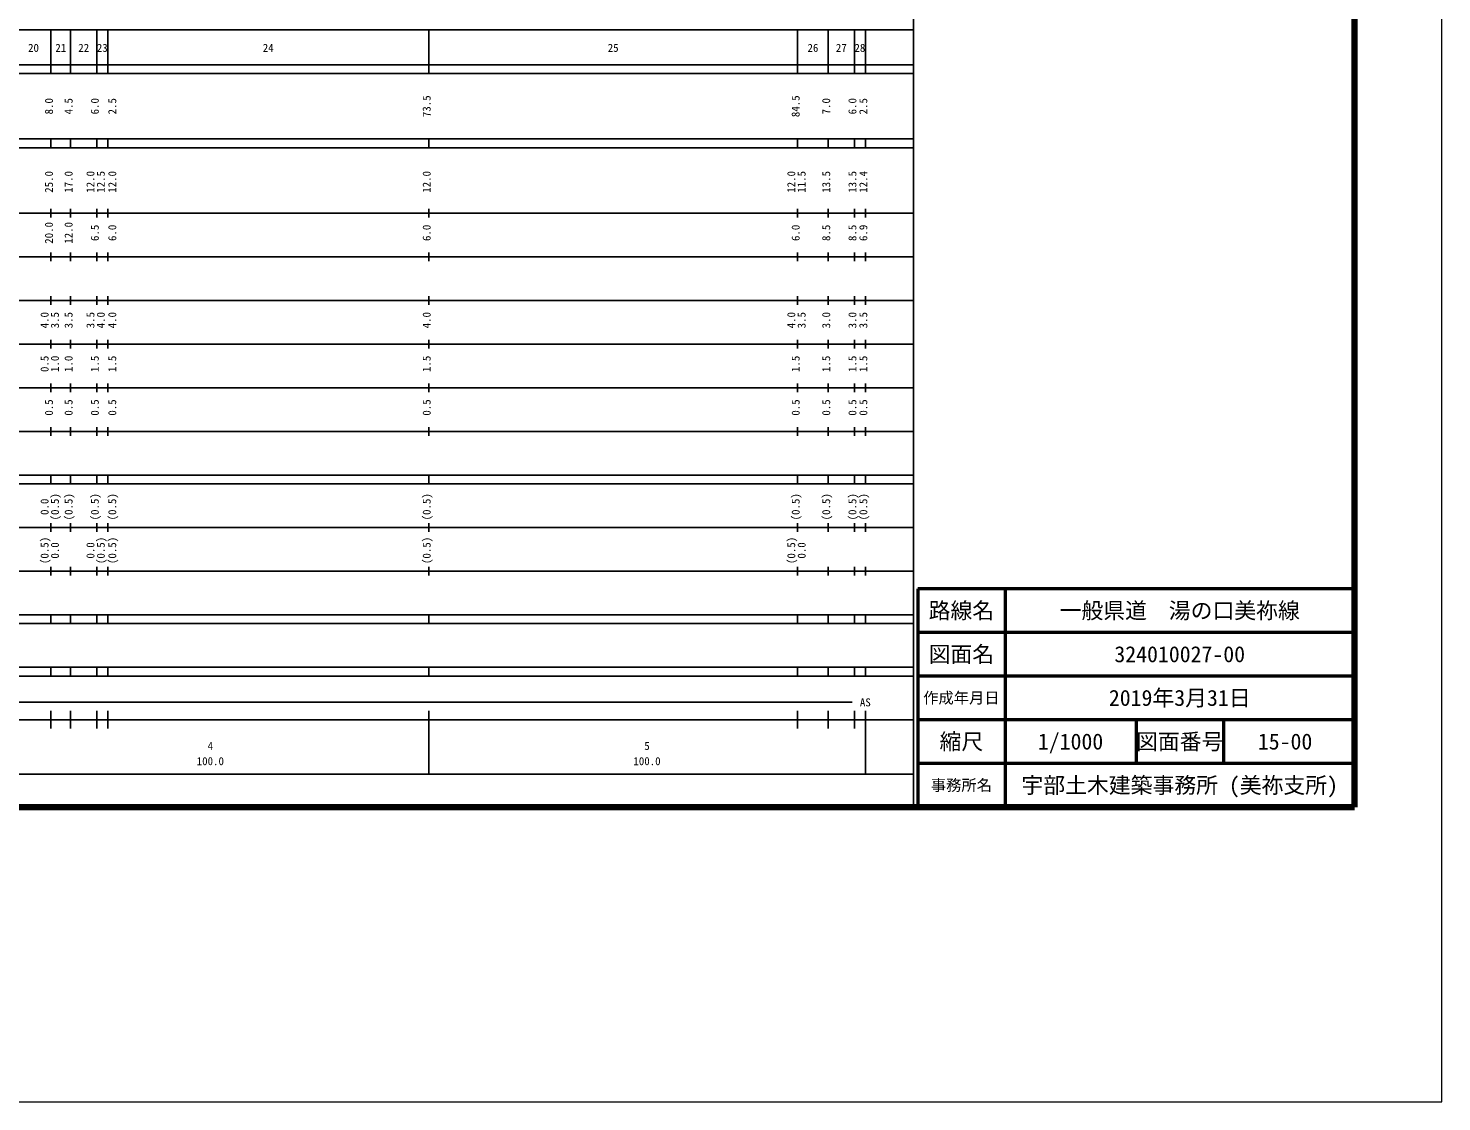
# Model space of a CAD drawing. Units: millimetres on the paper, enlarged 1000 times. Extents: x 0 to 700000, y -47500 to 447500.
# Drawn here: x 376304 to 700000, y -47500 to 198357 of the extents above; entities that cross this region are included whole.
import ezdxf
from ezdxf.enums import TextEntityAlignment as Align

# ---------------------------------------------------------------- set-up
doc = ezdxf.new("R2010")
doc.units = ezdxf.units.MM
doc.header["$LTSCALE"] = 1000
for name, color, linetype, lineweight in [('M-TTL-BAND', 7, 'Continuous', 25), ('M-TTL-LINE', 7, 'Continuous', 50), ('S-TTL', 7, 'Continuous', 25), ('作業レイヤ1', 7, 'Continuous', 13)]:
    doc.layers.add(name, color=color, linetype=linetype, lineweight=lineweight)
doc.layers.add('M-TTL-TXT', color=7, linetype='Continuous')
doc.styles.add('ＭＳ ゴシック', font='')
doc.styles.get('ＭＳ ゴシック').set_extended_font_data('MS Gothic')

msp = doc.modelspace()

# ---------------------------------------------------------------- linework, layer by layer
at = {"layer": 'M-TTL-BAND'}
for p, q in [((579000, 20000), (579000, 370000)), ((68000, 198000), (579000, 198000)), ((381500, 188000), (381500, 198000)), ((386000, 188000), (386000, 198000)), ((392000, 188000), (392000, 198000)), ((394500, 188000), (394500, 198000)), ((468000, 188000), (468000, 198000)), ((552500, 188000), (552500, 198000)), ((559500, 188000), (559500, 198000)), ((565500, 188000), (565500, 198000)), ((568000, 188000), (568000, 198000)), ((40000, 190000), (579000, 190000)), ((40000, 188000), (579000, 188000)), ((40000, 173000), (579000, 173000)), ((381500, 171000), (381500, 173000)), ((386000, 171000), (386000, 173000)), ((392000, 171000), (392000, 173000)), ((394500, 171000), (394500, 173000)), ((468000, 171000), (468000, 173000)), ((552500, 171000), (552500, 173000)), ((559500, 171000), (559500, 173000)), ((565500, 171000), (565500, 173000)), ((568000, 171000), (568000, 173000)), ((40000, 171000), (579000, 171000)), ((40000, 156000), (579000, 156000)), ((381500, 155000), (381500, 157000)), ((386000, 155000), (386000, 157000)), ((392000, 155000), (392000, 157000)), ((394500, 155000), (394500, 157000)), ((468000, 155000), (468000, 157000)), ((552500, 155000), (552500, 157000)), ((559500, 155000), (559500, 157000)), ((565500, 155000), (565500, 157000)), ((568000, 155000), (568000, 157000)), ((46000, 146000), (579000, 146000)), ((381500, 145000), (381500, 147000)), ((386000, 145000), (386000, 147000)), ((392000, 145000), (392000, 147000)), ((394500, 145000), (394500, 147000)), ((468000, 145000), (468000, 147000)), ((552500, 145000), (552500, 147000)), ((559500, 145000), (559500, 147000)), ((565500, 145000), (565500, 147000)), ((568000, 145000), (568000, 147000)), ((52000, 136000), (579000, 136000)), ((381500, 135000), (381500, 137000)), ((386000, 135000), (386000, 137000)), ((392000, 135000), (392000, 137000)), ((394500, 135000), (394500, 137000)), ((468000, 135000), (468000, 137000)), ((552500, 135000), (552500, 137000)), ((559500, 135000), (559500, 137000)), ((565500, 135000), (565500, 137000)), ((568000, 135000), (568000, 137000)), ((381500, 125000), (381500, 127000)), ((386000, 125000), (386000, 127000)), ((392000, 125000), (392000, 127000)), ((394500, 125000), (394500, 127000)), ((468000, 125000), (468000, 127000)), ((552500, 125000), (552500, 127000)), ((559500, 125000), (559500, 127000)), ((565500, 125000), (565500, 127000)), ((568000, 125000), (568000, 127000)), ((46000, 126000), (579000, 126000)), ((381500, 115000), (381500, 117000)), ((386000, 115000), (386000, 117000)), ((392000, 115000), (392000, 117000)), ((394500, 115000), (394500, 117000)), ((468000, 115000), (468000, 117000)), ((552500, 115000), (552500, 117000)), ((559500, 115000), (559500, 117000)), ((565500, 115000), (565500, 117000)), ((568000, 115000), (568000, 117000)), ((52000, 116000), (579000, 116000)), ((381500, 105000), (381500, 107000)), ((386000, 105000), (386000, 107000)), ((392000, 105000), (392000, 107000)), ((394500, 105000), (394500, 107000)), ((468000, 105000), (468000, 107000)), ((552500, 105000), (552500, 107000)), ((559500, 105000), (559500, 107000)), ((565500, 105000), (565500, 107000)), ((568000, 105000), (568000, 107000)), ((46000, 106000), (579000, 106000)), ((40000, 96000), (579000, 96000)), ((40000, 94000), (579000, 94000)), ((381500, 94000), (381500, 96000)), ((386000, 94000), (386000, 96000)), ((392000, 94000), (392000, 96000)), ((394500, 94000), (394500, 96000)), ((468000, 94000), (468000, 96000)), ((552500, 94000), (552500, 96000)), ((559500, 94000), (559500, 96000)), ((565500, 94000), (565500, 96000)), ((568000, 94000), (568000, 96000)), ((381500, 83000), (381500, 85000)), ((386000, 83000), (386000, 85000)), ((392000, 83000), (392000, 85000)), ((394500, 83000), (394500, 85000)), ((468000, 83000), (468000, 85000)), ((552500, 83000), (552500, 85000)), ((559500, 83000), (559500, 85000)), ((565500, 83000), (565500, 85000)), ((568000, 83000), (568000, 85000)), ((49000, 84000), (579000, 84000)), ((381500, 73000), (381500, 75000)), ((386000, 73000), (386000, 75000)), ((392000, 73000), (392000, 75000)), ((394500, 73000), (394500, 75000)), ((468000, 73000), (468000, 75000)), ((552500, 73000), (552500, 75000)), ((559500, 73000), (559500, 75000)), ((565500, 73000), (565500, 75000)), ((568000, 73000), (568000, 75000)), ((40000, 74000), (579000, 74000)), ((40000, 64000), (579000, 64000)), ((40000, 62000), (579000, 62000)), ((381500, 62000), (381500, 64000)), ((386000, 62000), (386000, 64000)), ((392000, 62000), (392000, 64000)), ((394500, 62000), (394500, 64000)), ((468000, 62000), (468000, 64000)), ((552500, 62000), (552500, 64000)), ((559500, 62000), (559500, 64000)), ((565500, 62000), (565500, 64000)), ((568000, 62000), (568000, 64000)), ((40000, 52000), (579000, 52000)), ((381500, 50000), (381500, 52000)), ((386000, 50000), (386000, 52000)), ((392000, 50000), (392000, 52000)), ((394500, 50000), (394500, 52000)), ((468000, 50000), (468000, 52000)), ((552500, 50000), (552500, 52000)), ((559500, 50000), (559500, 52000)), ((565500, 50000), (565500, 52000)), ((568000, 50000), (568000, 52000)), ((40000, 50000), (579000, 50000)), ((71000, 44000), (565000, 44000)), ((40000, 40000), (579000, 40000)), ((381500, 38000), (381500, 42000)), ((386000, 38000), (386000, 42000)), ((392000, 38000), (392000, 42000)), ((394500, 38000), (394500, 42000)), ((468000, 27500), (468000, 42000)), ((552500, 38000), (552500, 42000)), ((559500, 38000), (559500, 42000)), ((565500, 38000), (565500, 42000)), ((568000, 27500), (568000, 42000)), ((68000, 27500), (579000, 27500))]:
    msp.add_line(p, q, dxfattribs=at)
at = {"layer": 'M-TTL-LINE'}
for p, q in [((600000, 70000), (600000, 20000)), ((680000, 60000), (580000, 60000)), ((680000, 50000), (580000, 50000)), ((680000, 40000), (580000, 40000)), ((630000, 40000), (630000, 30000)), ((650000, 40000), (650000, 30000)), ((680000, 30000), (580000, 30000))]:
    msp.add_line(p, q, dxfattribs=at)
at = {"layer": 'S-TTL', "color": 2, "lineweight": 140}
for p, q in [((680000, 20000), (680000, 380000)), ((40000, 20000), (680000, 20000))]:
    msp.add_line(p, q, dxfattribs=at)
at = {"layer": 'S-TTL', "color": 2, "lineweight": 50}
for p, q in [((680000, 70000), (580000, 70000)), ((580000, 70000), (580000, 20000))]:
    msp.add_line(p, q, dxfattribs=at)
at = {"layer": '作業レイヤ1'}
msp.add_lwpolyline([(0, -47500), (700000, -47500), (700000, 447500), (0, 447500)], close=True, dxfattribs=at)

# ---------------------------------------------------------------- texts
at = {"layer": 'M-TTL-BAND', "style": 'ＭＳ ゴシック'}
for s, p in [('20', (377500, 192405)), ('21', (383750, 192405)), ('22', (389000, 192405)), ('23', (393250, 192405)), ('24', (431250, 192405)), ('25', (510250, 192405)), ('26', (556000, 192405)), ('27', (562500, 192405)), ('28', (566750, 192405)), ('AS', (568000, 42500)), ('4', (418000, 32523)), ('5', (518000, 32523)), ('100.0', (418000, 29033)), ('100.0', (518000, 29033))]:
    msp.add_text(s, height=1833, dxfattribs=at).set_placement(p, align=Align.BOTTOM_CENTER)
for s, p in [('8.0', (382500, 180500)), ('4.5', (387000, 180500)), ('6.0', (393000, 180500)), ('2.5', (397000, 180500)), ('73.5', (469000, 180500)), ('84.5', (553500, 180500)), ('7.0', (560500, 180500)), ('6.0', (566500, 180500)), ('2.5', (569000, 180500)), ('25.0', (382500, 163174)), ('17.0', (387000, 163174)), ('12.0', (392000, 163174)), ('12.5', (394370, 163174)), ('12.0', (397000, 163174)), ('12.0', (469000, 163174)), ('12.0', (552500, 163174)), ('11.5', (554870, 163174)), ('13.5', (560500, 163174)), ('13.5', (566500, 163174)), ('12.4', (569000, 163174)), ('20.0', (382500, 151500)), ('12.0', (387000, 151500)), ('6.5', (393000, 151500)), ('6.0', (397000, 151500)), ('6.0', (469000, 151500)), ('6.0', (553500, 151500)), ('8.5', (560500, 151500)), ('8.5', (566500, 151500)), ('6.9', (569000, 151500)), ('4.0', (381500, 131500)), ('3.5', (383870, 131500)), ('3.5', (387000, 131500)), ('3.5', (392000, 131500)), ('4.0', (394370, 131500)), ('4.0', (397000, 131500)), ('4.0', (469000, 131500)), ('4.0', (552500, 131500)), ('3.5', (554870, 131500)), ('3.0', (560500, 131500)), ('3.0', (566500, 131500)), ('3.5', (569000, 131500)), ('0.5', (381500, 121500)), ('1.0', (383870, 121500)), ('1.0', (387000, 121500)), ('1.5', (393000, 121500)), ('1.5', (397000, 121500)), ('1.5', (469000, 121500)), ('1.5', (553500, 121500)), ('1.5', (560500, 121500)), ('1.5', (566500, 121500)), ('1.5', (569000, 121500)), ('0.5', (382500, 111500)), ('0.5', (387000, 111500)), ('0.5', (393000, 111500)), ('0.5', (397000, 111500)), ('0.5', (469000, 111500)), ('0.5', (553500, 111500)), ('0.5', (560500, 111500)), ('0.5', (566500, 111500)), ('0.5', (569000, 111500)), ('(0.5)', (383870, 88764)), ('(0.5)', (387000, 88764)), ('(0.5)', (393000, 88764)), ('(0.5)', (397000, 88764)), ('(0.5)', (469000, 88764)), ('(0.5)', (553500, 88764)), ('(0.5)', (560500, 88764)), ('(0.5)', (566500, 88764)), ('(0.5)', (569000, 88764)), ('0.0', (381500, 88764)), ('(0.5)', (381500, 78764)), ('(0.5)', (394370, 78764)), ('(0.5)', (397000, 78764)), ('(0.5)', (469000, 78764)), ('(0.5)', (552500, 78764)), ('0.0', (383870, 78764)), ('0.0', (392000, 78764)), ('0.0', (554870, 78764))]:
    msp.add_text(s, height=1833, rotation=90, dxfattribs=at).set_placement(p, align=Align.BOTTOM_CENTER)
at = {"layer": 'M-TTL-TXT', "style": 'ＭＳ ゴシック'}
for s, height, p in [('路線名', 3666, (590000, 65000)), ('路線名', 3666, (590000, 65000)), ('一般県道\u3000湯の口美祢線', 3666, (640000, 65000)), ('図面名', 3666, (590000, 55000)), ('図面名', 3666, (590000, 55000)), ('324010027-00', 3666, (640000, 55000)), ('作成年月日', 2566, (590000, 45000)), ('作成年月日', 2566, (590000, 45000)), ('2019年3月31日', 3666, (640000, 45000)), ('縮尺', 3666, (590000, 35000)), ('縮尺', 3666, (590000, 35000)), ('1/1000', 3666, (615000, 35000)), ('図面番号', 3666, (640000, 35000)), ('図面番号', 3666, (640000, 35000)), ('15-00', 3666, (664125, 35000)), ('事務所名', 2566, (590000, 25000)), ('事務所名', 2566, (590000, 25000)), ('宇部土木建築事務所 (美祢支所)', 3666, (640000, 25000))]:
    msp.add_text(s, height=height, dxfattribs=at).set_placement(p, align=Align.MIDDLE_CENTER)

doc.saveas('drawing.dxf')
